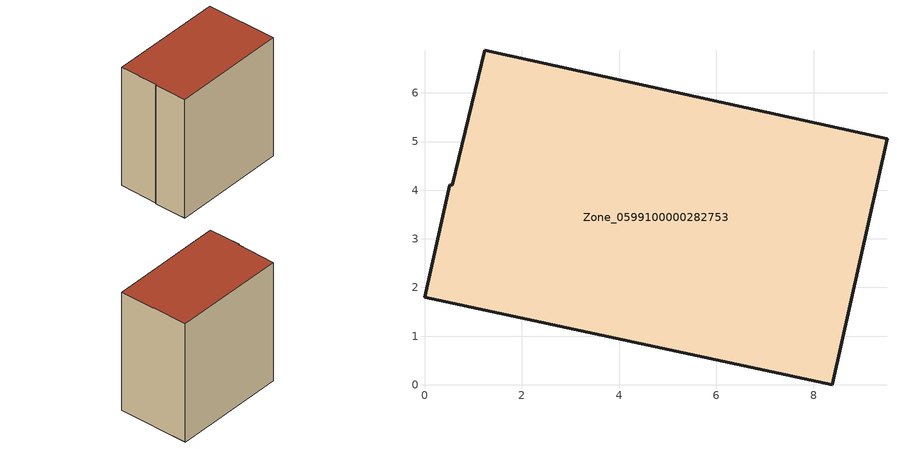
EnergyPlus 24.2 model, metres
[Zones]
Zone_0599100000282753
 floor ground (C_G): 1.24,6.88 9.51,5.06 8.38,0 0,1.8 0.52,4.11 0.57,4.1 z0
 wall outside (C_F): 8.38,0 9.51,5.06 1.24,6.88 0.57,4.1 0.52,4.11 0,1.8 8.38,0 z0:9.04
 roof outside (C_R): 9.51,5.06 1.24,6.88 0.57,4.1 0.52,4.11 0,1.8 8.38,0 z9.04
[BUILDING]
Pand.0599100000282753: North Axis=0; Terrain=City; Loads Convergence Tolerance Value=0.04; Temperature Convergence Tolerance Value=0.4; Solar Distribution=FullExterior; Maximum Number of Warmup Days=25; Minimum Number of Warmup Days=1
[Site:Location]
Rotterdam.The.Hague.AP_ZH_NLD Design_Conditions: Latitude=51.96; Longitude=4.45; Time Zone=1; Elevation=-4.5
[SITE:GROUNDTEMPERATURE:BUILDINGSURFACE]
18, 18, 18, 18, 18, 18, 18, 18, 18, 18, 18, 18
[MATERIAL] Thermal Absorptance=0.9; Solar Absorptance=0.7; Visible Absorptance=0.7
Name | Roughness | Thickness | Conductivity | Density | Specific Heat
G.TI.1975-1991 | MediumSmooth | 0.15 | 0.288461 | 540 | 1210
F.TI.1975-1991 | Rough | 0.3 | 0.230769 | 1920 | 840
R.TI.1975-1991 | MediumRough | 0.2 | 0.153846 | 1500 | 1000
[CONSTRUCTION]
C_G: G.TI.1975-1991
C_F: F.TI.1975-1991
C_R: R.TI.1975-1991
[ZONE]
Zone_0599100000282753: Type=1; Multiplier=1; Ceiling Height=Autocalculate; Volume=Autocalculate; Floor Area=autocalculate; Part of Total Floor Area=Yes
[ZONEINFILTRATION:DESIGNFLOWRATE]
Infil_Zone_0599100000282753: Zone or ZoneList or Space or SpaceList=Zone_0599100000282753; Schedule=AlwaysOn; Design Flow Rate Calculation Method=Flow/Area; Flow Rate per Floor Area=0.003; Constant Term Coefficient=1; Temperature Term Coefficient=0; Velocity Term Coefficient=0; Velocity Squared Term Coefficient=0
[HVACTEMPLATE:ZONE:IDEALLOADSAIRSYSTEM]
Zone_0599100000282753: Maximum Heating Supply Air Temperature=50; Minimum Cooling Supply Air Temperature=13; Maximum Heating Supply Air Humidity Ratio=0.0156; Minimum Cooling Supply Air Humidity Ratio=0.0077; Heating Limit=NoLimit; Cooling Limit=NoLimit; Dehumidification Control Type=ConstantSensibleHeatRatio; Cooling Sensible Heat Ratio=0.7; Dehumidification Setpoint=60; Humidification Control Type=None; Humidification Setpoint=30; Outdoor Air Method=None; Outdoor Air Flow Rate per Person=0.00944; Outdoor Air Flow Rate per Zone Floor Area=0; Outdoor Air Flow Rate per Zone=0; Demand Controlled Ventilation Type=None; Outdoor Air Economizer Type=NoEconomizer; Heat Recovery Type=None; Sensible Heat Recovery Effectiveness=0.7; Latent Heat Recovery Effectiveness=0.65
[ZONECONTROL:THERMOSTAT]
ThermostatControl_Zone_0599100000282753: Zone or ZoneList=Zone_0599100000282753; Control Type Schedule=DualSetpointControlType; Control 1=Thermostat_Zone_0599100000282753; Temperature Difference Between Cutout And Setpoint=0
[THERMOSTATSETPOINT:DUALSETPOINT]
Thermostat_Zone_0599100000282753: Heating Setpoint Temperature Schedule=HeatingSetpoint_Zone_0599100000282753; Cooling Setpoint Temperature Schedule=CoolingSetpoint_Zone_0599100000282753
[SCHEDULE:COMPACT]
HeatingSetpoint_Zone_0599100000282753: Through: 12/31, For: AllDays, Until: 24:00, 21
CoolingSetpoint_Zone_0599100000282753: Through: 12/31, For: AllDays, Until: 24:00, 24
DualSetpointControlType: Through: 12/31, For: AllDays, Until: 24:00, 4
AlwaysOn: Through: 12/31, For: AllDays, Until: 24:00, 1
